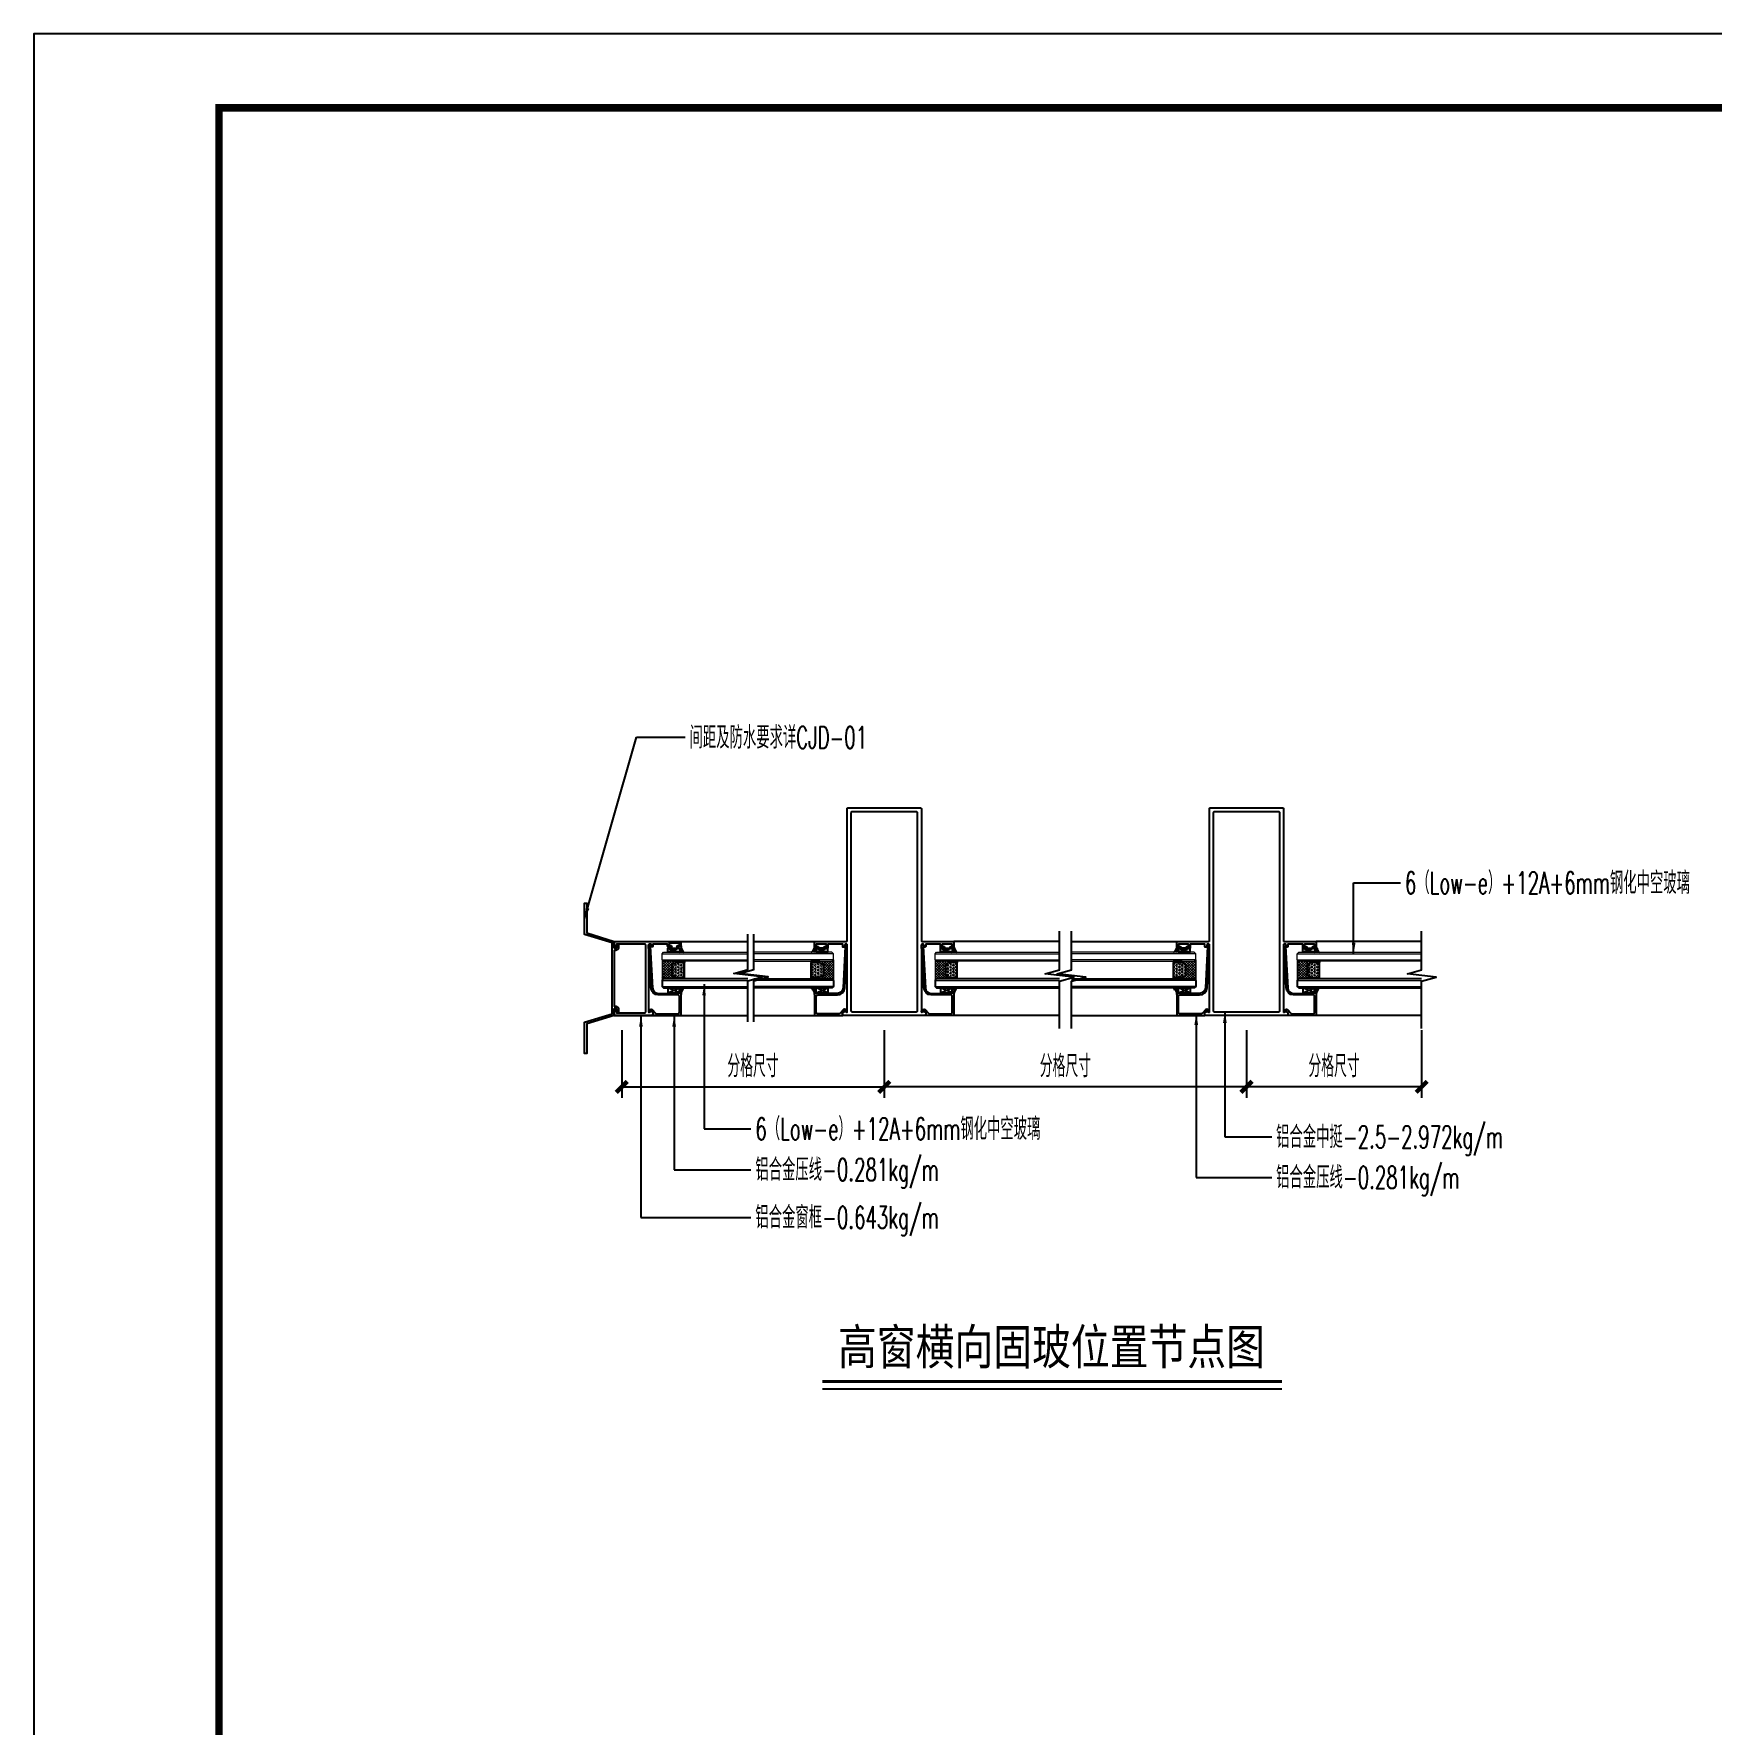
# Model space of a CAD drawing. Extents: x 6843040 to 15500510, y -6507076 to -4940511.
# Drawn here: x 7940525 to 7941657, y -6294146 to -6293005 of the extents above; entities that cross this region are included whole.
import ezdxf
from ezdxf.enums import TextEntityAlignment as Align

# ---------------------------------------------------------------- set-up
doc = ezdxf.new("R2010")
doc.units = 0
doc.header["$LTSCALE"] = 1000
doc.header["$MEASUREMENT"] = 0
doc.linetypes.add('LG', pattern=[4.1, 4, 0.1])
for name, color, linetype in [('BZ', 253, 'Continuous'), ('GC', 3, 'Continuous'), ('LT-dim 1', 3, 'Continuous'), ('LT-dim 5', 3, 'Continuous'), ('LT-截断线', 1, 'Continuous'), ('LT-文字标注', 7, 'Continuous'), ('PUB_TITLE', 4, 'Continuous'), ('WZ', 252, 'Continuous'), ('XC', 61, 'Continuous'), ('XINGCAI', 4, 'LG')]:
    doc.layers.add(name, color=color, linetype=linetype)
for name, color, linetype, lineweight in [('Gasket（胶类）', 5, 'Continuous', 9), ('Glass-V（玻璃投影线）', 183, 'Continuous', 9), ('Glass（玻璃截面线）', 200, 'Continuous', 20), ('Hatch（填充）', 8, 'Continuous', 5), ('KSD-Glass(玻璃)', 10, 'Continuous', 25), ('KSD-Hatch（填充）', 8, 'Continuous', 5)]:
    doc.layers.add(name, color=color, linetype=linetype, lineweight=lineweight)
doc.styles.add('LT-dim', font='romans.shx', dxfattribs={"width": 0.7, "bigfont": 'hztxt.shx'})
doc.styles.add('LT-文字标注', font='romans.shx', dxfattribs={"width": 0.8, "bigfont": 'gbhzfs.shx'})
doc.styles.get("Standard").update_dxf_attribs({"font": 'gbenor.shx', "bigfont": 'gbcbig.shx'})
doc.styles.add('工程字体', font='', dxfattribs={"width": 0.8})
doc.styles.get('工程字体').set_extended_font_data('SimSun')
doc.dimstyles.new('LT-dim 5', dxfattribs={"dimscale": 5, "dimtxt": 3, "dimasz": 1.5, "dimexe": 1.5, "dimexo": 2, "dimgap": 0.8, "dimtad": 1, "dimdec": 0, "dimrnd": 1, "dimdsep": 46, "dimtxsty": 'LT-dim', "dimblk": 'ARCHTICK', "dimblk1": 'ARCHTICK', "dimblk2": 'ARCHTICK', "dimsah": 1, "dimcen": 2, "dimclrd": 256, "dimclre": 256, "dimclrt": 7, "dimazin": 0, "dimtfac": 1, "dimtix": 1, "dimtmove": 2, "dimatfit": 0, "dimfxl": 1, "dimtvp": 1, "dimarcsym": 1})
doc.dimstyles.new('LT-引线 5', dxfattribs={"dimscale": 5, "dimtxt": 3, "dimasz": 1.5, "dimexe": 1.5, "dimexo": 2, "dimgap": 0.8, "dimtad": 1, "dimdec": 0, "dimrnd": 1, "dimdsep": 46, "dimtxsty": 'Standard', "dimblk": 'ARCHTICK', "dimblk1": 'ARCHTICK', "dimblk2": 'ARCHTICK', "dimsah": 1, "dimcen": 2, "dimclrd": 256, "dimclre": 256, "dimclrt": 7, "dimazin": 0, "dimtfac": 1, "dimtix": 1, "dimtmove": 2, "dimatfit": 0, "dimfxl": 1, "dimtvp": 1, "dimarcsym": 1})
pattern_1 = [(315, (8355199.871, -5051153.1198), (1.852177825, -0.5051394068), [2.38125, -0.47625, 0, -0.47625])]
pattern_2 = [(315, (-1793154.78164, 874143.7932), (-0.36828478187, -0.36828478187), []), (225, (-1793154.78164, 874143.7932), (-0.36828478187, 0.36828478187), [])]
pattern_3 = [(45, (-1793154.78164, -874110.7532), (-0.36828478187, 0.36828478187), []), (135, (-1793154.78164, -874110.7532), (-0.36828478187, -0.36828478187), [])]
pattern_4 = [(315, (8355444.3235, -5051153.1198), (1.852177825, -0.5051394068), [2.38125, -0.47625, 0, -0.47625])]
pattern_5 = [(315, (8355255.871, -5051153.1198), (1.852177825, -0.5051394068), [2.38125, -0.47625, 0, -0.47625])]
pattern_6 = [(315, (8355071.7164, -5051153.1198), (1.852177825, -0.5051394068), [2.38125, -0.47625, 0, -0.47625])]

# ---------------------------------------------------------------- blocks, each defined once
blk = doc.blocks.new('*U146')
at = {"layer": 'Hatch（填充）'}
h = blk.add_hatch(dxfattribs=at)
h.set_pattern_fill('ANSI37', color=256, scale=10, style=0)
h.paths.add_polyline_path([(-6.8, 20.4), (-9.3, 21.7), (-9.3, 22.5), (-1, 22.5), (0, 23.5), (0, 9.5), (-1, 10.5), (-9.3, 10.5), (-9.3, 11.4), (-6.8, 12.6)])
h = blk.add_hatch(dxfattribs=at)
h.set_pattern_fill('ANSI37', color=256, scale=4.166667, angle=180, style=0)
h.set_pattern_definition(pattern_2)
h.paths.add_polyline_path([(-15.2, 22.5), (-9.3, 22.5), (-9.3, 21.7), (-15.2, 21.7)])
h = blk.add_hatch(dxfattribs=at)
h.set_pattern_fill('HEX', color=256, scale=5, style=0)
h.paths.add_polyline_path([(-7.2, 20.2), (-7.2, 12.9), (-9.4, 11.8), (-14.7, 11.8), (-14.7, 21.3), (-9.4, 21.3)])
h = blk.add_hatch(dxfattribs=at)
h.set_pattern_fill('ANSI37', color=256, scale=4.166667, angle=180, style=0)
h.set_pattern_definition(pattern_3)
h.paths.add_polyline_path([(-15.2, 10.5), (-9.3, 10.5), (-9.3, 11.4), (-15.2, 11.4)])
at = {"layer": 'Gasket（胶类）'}
for points in [[(-6.8, 20.4), (-9.3, 21.7), (-9.3, 22.5), (-1, 22.5), (0, 23.5), (0, 9.5), (-1, 10.5), (-9.3, 10.5), (-9.3, 11.4), (-6.8, 12.6)], [(-15.2, 22.5), (-15.2, 21.7), (-9.3, 21.7), (-9.3, 22.5)], [(-6.8, 20.4), (-6.8, 12.6), (-9.3, 11.4), (-15.2, 11.4), (-15.2, 21.7), (-9.3, 21.7)], [(-7.2, 20.2), (-7.2, 12.9), (-9.4, 11.8), (-14.7, 11.8), (-14.7, 21.3), (-9.4, 21.3)], [(-15.2, 10.5), (-15.2, 11.4), (-9.3, 11.4), (-9.3, 10.5)]]:
    blk.add_lwpolyline(points, close=True, dxfattribs=at)
at = {"layer": 'Glass-V（玻璃投影线）'}
for p, q in [((0, 27.5), (-53.7, 27.5)), ((0, 23.5), (-53.7, 23.5))]:
    blk.add_line(p, q, dxfattribs=at)
at = {"layer": 'Glass（玻璃截面线）'}
blk.add_lwpolyline([(-53.7, 22.5), (-1, 22.5), (0, 23.5), (0, 27.5), (-1, 28.5), (-53.7, 28.5)], dxfattribs=at)
at = {"layer": 'KSD-Glass(玻璃)'}
blk.add_lwpolyline([(-53.7, 10.5), (-1, 10.5), (0, 9.5), (0, 5.5), (-1, 4.5), (-53.7, 4.5)], dxfattribs=at)
at = {"layer": 'KSD-Hatch（填充）'}
for p, q in [((0, 9.5), (-53.7, 9.5)), ((0, 5.5), (-53.7, 5.5))]:
    blk.add_line(p, q, dxfattribs=at)
blk = doc.blocks.new('_ArchTick')
at = {"color": 0, "linetype": 'ByBlock', "const_width": 0.4}
blk.add_lwpolyline([(-0.5, -0.5), (0.5, 0.5)], dxfattribs=at)
blk = doc.blocks.new('*D157')
at = {"layer": 'Defpoints', "color": 0, "transparency": 16777216}
for p in [(7940922.1, -6293667.2), (7941099.3, -6293667.2), (7941099.3, -6293715.4)]:
    blk.add_point(p, dxfattribs=at)
at = {"layer": 'LT-dim 5', "lineweight": -2, "transparency": 16777216}
for p, q in [((7940922.1, -6293677.2), (7940922.1, -6293722.9)), ((7941099.3, -6293677.2), (7941099.3, -6293722.9)), ((7940922.1, -6293715.4), (7941099.3, -6293715.4))]:
    blk.add_line(p, q, dxfattribs=at)
at = {"layer": 'LT-dim 5', "lineweight": -2, "transparency": 16777216, "xscale": 7.5, "yscale": 7.5, "zscale": 7.5, "rotation": 180}
blk.add_blockref('_ArchTick', (7940922.1, -6293715.4), dxfattribs=at)
at = {"layer": 'LT-dim 5', "lineweight": -2, "transparency": 16777216, "xscale": 7.5, "yscale": 7.5, "zscale": 7.5}
blk.add_blockref('_ArchTick', (7941099.3, -6293715.4), dxfattribs=at)
at = {"layer": 'LT-dim 5', "color": 40, "transparency": 16777216, "insert": (7941010.7, -6293701.4), "char_height": 15, "attachment_point": 5, "style": 'LT-文字标注'}
blk.add_mtext('分格尺寸', dxfattribs=at)
blk = doc.blocks.new('*D158')
at = {"layer": 'Defpoints', "color": 0, "transparency": 16777216}
for p in [(7941099.3, -6293667.2), (7941343.7, -6293667.2), (7941099.3, -6293715.4)]:
    blk.add_point(p, dxfattribs=at)
at = {"layer": 'LT-dim 5', "lineweight": -2, "transparency": 16777216}
for p, q in [((7941099.3, -6293677.2), (7941099.3, -6293722.9)), ((7941343.7, -6293677.2), (7941343.7, -6293722.9)), ((7941343.7, -6293715.4), (7941099.3, -6293715.4))]:
    blk.add_line(p, q, dxfattribs=at)
at = {"layer": 'LT-dim 5', "lineweight": -2, "transparency": 16777216, "xscale": 7.5, "yscale": 7.5, "zscale": 7.5, "rotation": 180}
blk.add_blockref('_ArchTick', (7941099.3, -6293715.4), dxfattribs=at)
at = {"layer": 'LT-dim 5', "lineweight": -2, "transparency": 16777216, "xscale": 7.5, "yscale": 7.5, "zscale": 7.5}
blk.add_blockref('_ArchTick', (7941343.7, -6293715.4), dxfattribs=at)
at = {"layer": 'LT-dim 5', "color": 40, "transparency": 16777216, "insert": (7941221.5, -6293701.4), "char_height": 15, "attachment_point": 5, "style": 'LT-文字标注'}
blk.add_mtext('分格尺寸', dxfattribs=at)
blk = doc.blocks.new('*D159')
at = {"layer": 'Defpoints', "color": 0, "transparency": 16777216}
for p in [(7941343.7, -6293667.2), (7941461.9, -6293667.2), (7941343.7, -6293715.4)]:
    blk.add_point(p, dxfattribs=at)
at = {"layer": 'LT-dim 5', "lineweight": -2, "transparency": 16777216}
for p, q in [((7941343.7, -6293677.2), (7941343.7, -6293722.9)), ((7941461.9, -6293677.2), (7941461.9, -6293722.9)), ((7941461.9, -6293715.4), (7941343.7, -6293715.4))]:
    blk.add_line(p, q, dxfattribs=at)
at = {"layer": 'LT-dim 5', "lineweight": -2, "transparency": 16777216, "xscale": 7.5, "yscale": 7.5, "zscale": 7.5, "rotation": 180}
blk.add_blockref('_ArchTick', (7941343.7, -6293715.4), dxfattribs=at)
at = {"layer": 'LT-dim 5', "lineweight": -2, "transparency": 16777216, "xscale": 7.5, "yscale": 7.5, "zscale": 7.5}
blk.add_blockref('_ArchTick', (7941461.9, -6293715.4), dxfattribs=at)
at = {"layer": 'LT-dim 5', "color": 40, "transparency": 16777216, "insert": (7941402.8, -6293701.4), "char_height": 15, "attachment_point": 5, "style": 'LT-文字标注'}
blk.add_mtext('分格尺寸', dxfattribs=at)
blk = doc.blocks.new('LT-BLK-20240913161146', base_point=(13004.9, -100126.8))
at = {"layer": 'XINGCAI'}
for points in [[(13031.2, -100124.1, -0.339454), (13032.2, -100124.3), (13032.9, -100125), (13032.9, -100126.8), (12976.9, -100126.8), (12976.9, -100125), (12977.7, -100124.3, -0.339454), (12978.7, -100124.1), (12979.5, -100124.6, 0.57735), (12979.9, -100124.4), (12979.9, -100079.1, 0.414214), (12979.6, -100078.8), (12979.4, -100078.8), (12978.4, -100078.8), (12977.9, -100080.5, -0.857195), (12976.9, -100080.3), (12976.9, -100078.8), (12966.9, -100078.8), (12966.9, -100081.3), (12964.7, -100081.3, -1), (12964.7, -100080.3), (12965.8, -100080.3), (12965.8, -100078.8), (12959, -100078.8), (12959, -100080.3), (12960.2, -100080.3, -1), (12960.2, -100081.3), (12957.9, -100081.3), (12957.9, -100076.8), (12979.4, -100076.8), (12979.6, -100076.8, 0.414214), (12979.9, -100076.5), (12979.9, -99987.1, -0.414214), (12980.2, -99986.8), (13029.6, -99986.8, -0.414214), (13029.9, -99987.1), (13029.9, -100076.5, 0.414214), (13030.2, -100076.8), (13030.4, -100076.8), (13051.9, -100076.8), (13051.9, -100081.3), (13049.7, -100081.3, -1), (13049.7, -100080.3), (13050.8, -100080.3), (13050.8, -100078.8), (13044, -100078.8), (13044, -100080.3), (13045.2, -100080.3, -1), (13045.2, -100081.3), (13042.9, -100081.3), (13042.9, -100078.8), (13032.9, -100078.8), (13032.9, -100080.3, -0.857195), (13032, -100080.5), (13031.4, -100078.8), (13030.4, -100078.8), (13030.2, -100078.8, 0.414214), (13029.9, -100079.1), (13029.9, -100124.4, 0.57735), (13030.4, -100124.6)], [(12982.4, -99990.1), (12982.4, -100123.5, 0.414214), (12983.2, -100124.3), (13026.6, -100124.3, 0.414214), (13027.4, -100123.5), (13027.4, -99990.1, 0.414214), (13026.6, -99989.3), (12983.2, -99989.3, 0.414214)]]:
    blk.add_lwpolyline(points, format="xyb", close=True, dxfattribs=at)
blk = doc.blocks.new('*U145')
at = {"layer": 'Hatch（填充）'}
h = blk.add_hatch(dxfattribs=at)
h.set_pattern_fill('ANSI37', color=256, scale=10, style=0)
h.paths.add_polyline_path([(-6.8, 20.4), (-9.3, 21.7), (-9.3, 22.5), (-1, 22.5), (0, 23.5), (0, 9.5), (-1, 10.5), (-9.3, 10.5), (-9.3, 11.4), (-6.8, 12.6)])
h = blk.add_hatch(dxfattribs=at)
h.set_pattern_fill('ANSI37', color=256, scale=4.166667, angle=180, style=0)
h.set_pattern_definition(pattern_2)
h.paths.add_polyline_path([(-15.2, 22.5), (-9.3, 22.5), (-9.3, 21.7), (-15.2, 21.7)])
h = blk.add_hatch(dxfattribs=at)
h.set_pattern_fill('HEX', color=256, scale=5, style=0)
h.paths.add_polyline_path([(-7.2, 20.2), (-7.2, 12.9), (-9.4, 11.8), (-14.7, 11.8), (-14.7, 21.3), (-9.4, 21.3)])
h = blk.add_hatch(dxfattribs=at)
h.set_pattern_fill('ANSI37', color=256, scale=4.166667, angle=180, style=0)
h.set_pattern_definition(pattern_3)
h.paths.add_polyline_path([(-15.2, 10.5), (-9.3, 10.5), (-9.3, 11.4), (-15.2, 11.4)])
at = {"layer": 'Gasket（胶类）'}
for points in [[(-6.8, 20.4), (-9.3, 21.7), (-9.3, 22.5), (-1, 22.5), (0, 23.5), (0, 9.5), (-1, 10.5), (-9.3, 10.5), (-9.3, 11.4), (-6.8, 12.6)], [(-15.2, 22.5), (-15.2, 21.7), (-9.3, 21.7), (-9.3, 22.5)], [(-6.8, 20.4), (-6.8, 12.6), (-9.3, 11.4), (-15.2, 11.4), (-15.2, 21.7), (-9.3, 21.7)], [(-7.2, 20.2), (-7.2, 12.9), (-9.4, 11.8), (-14.7, 11.8), (-14.7, 21.3), (-9.4, 21.3)], [(-15.2, 10.5), (-15.2, 11.4), (-9.3, 11.4), (-9.3, 10.5)]]:
    blk.add_lwpolyline(points, close=True, dxfattribs=at)
at = {"layer": 'Glass-V（玻璃投影线）'}
for p, q in [((0, 27.5), (-83.9, 27.5)), ((0, 23.5), (-83.9, 23.5))]:
    blk.add_line(p, q, dxfattribs=at)
at = {"layer": 'Glass（玻璃截面线）'}
blk.add_lwpolyline([(-83.9, 22.5), (-1, 22.5), (0, 23.5), (0, 27.5), (-1, 28.5), (-83.9, 28.5)], dxfattribs=at)
at = {"layer": 'KSD-Glass(玻璃)'}
blk.add_lwpolyline([(-83.9, 10.5), (-1, 10.5), (0, 9.5), (0, 5.5), (-1, 4.5), (-83.9, 4.5)], dxfattribs=at)
at = {"layer": 'KSD-Hatch（填充）'}
for p, q in [((0, 9.5), (-83.9, 9.5)), ((0, 5.5), (-83.9, 5.5))]:
    blk.add_line(p, q, dxfattribs=at)
blk = doc.blocks.new('*U147')
at = {"layer": 'Hatch（填充）'}
h = blk.add_hatch(dxfattribs=at)
h.set_pattern_fill('ANSI37', color=256, scale=10, style=0)
h.paths.add_polyline_path([(-6.8, 20.4), (-9.3, 21.7), (-9.3, 22.5), (-1, 22.5), (0, 23.5), (0, 9.5), (-1, 10.5), (-9.3, 10.5), (-9.3, 11.4), (-6.8, 12.6)])
h = blk.add_hatch(dxfattribs=at)
h.set_pattern_fill('ANSI37', color=256, scale=4.166667, angle=180, style=0)
h.set_pattern_definition(pattern_2)
h.paths.add_polyline_path([(-15.2, 22.5), (-9.3, 22.5), (-9.3, 21.7), (-15.2, 21.7)])
h = blk.add_hatch(dxfattribs=at)
h.set_pattern_fill('HEX', color=256, scale=5, style=0)
h.paths.add_polyline_path([(-7.2, 20.2), (-7.2, 12.9), (-9.4, 11.8), (-14.7, 11.8), (-14.7, 21.3), (-9.4, 21.3)])
h = blk.add_hatch(dxfattribs=at)
h.set_pattern_fill('ANSI37', color=256, scale=4.166667, angle=180, style=0)
h.set_pattern_definition(pattern_3)
h.paths.add_polyline_path([(-15.2, 10.5), (-9.3, 10.5), (-9.3, 11.4), (-15.2, 11.4)])
at = {"layer": 'Gasket（胶类）'}
for points in [[(-6.8, 20.4), (-9.3, 21.7), (-9.3, 22.5), (-1, 22.5), (0, 23.5), (0, 9.5), (-1, 10.5), (-9.3, 10.5), (-9.3, 11.4), (-6.8, 12.6)], [(-15.2, 22.5), (-15.2, 21.7), (-9.3, 21.7), (-9.3, 22.5)], [(-6.8, 20.4), (-6.8, 12.6), (-9.3, 11.4), (-15.2, 11.4), (-15.2, 21.7), (-9.3, 21.7)], [(-7.2, 20.2), (-7.2, 12.9), (-9.4, 11.8), (-14.7, 11.8), (-14.7, 21.3), (-9.4, 21.3)], [(-15.2, 10.5), (-15.2, 11.4), (-9.3, 11.4), (-9.3, 10.5)]]:
    blk.add_lwpolyline(points, close=True, dxfattribs=at)
at = {"layer": 'Glass-V（玻璃投影线）'}
for p, q in [((0, 27.5), (-57.9, 27.5)), ((0, 23.5), (-57.9, 23.5))]:
    blk.add_line(p, q, dxfattribs=at)
at = {"layer": 'Glass（玻璃截面线）'}
blk.add_lwpolyline([(-57.9, 22.5), (-1, 22.5), (0, 23.5), (0, 27.5), (-1, 28.5), (-57.9, 28.5)], dxfattribs=at)
at = {"layer": 'KSD-Glass(玻璃)'}
blk.add_lwpolyline([(-57.9, 10.5), (-1, 10.5), (0, 9.5), (0, 5.5), (-1, 4.5), (-57.9, 4.5)], dxfattribs=at)
at = {"layer": 'KSD-Hatch（填充）'}
for p, q in [((0, 9.5), (-57.9, 9.5)), ((0, 5.5), (-57.9, 5.5))]:
    blk.add_line(p, q, dxfattribs=at)

msp = doc.modelspace()

# ---------------------------------------------------------------- hatches: boundary and pattern name
at = {"layer": 'LT-dim 1'}
h = msp.add_hatch(dxfattribs=at)
h.set_pattern_fill('ANSI36', color=256, scale=0.3, angle=-90)
h.set_pattern_definition(pattern_6)
edge = h.paths.add_edge_path()
edge.add_arc((7940967.3, -6293620.4), 5.15, 181.0769, 235.2851, ccw=False)
edge.add_line((7940962.1, -6293620.5), (7940962.1, -6293621.7))
edge.add_line((7940962.1, -6293621.7), (7940961, -6293621.7))
edge.add_line((7940961, -6293621.7), (7940961, -6293624.6))
edge.add_line((7940961, -6293624.6), (7940964.4, -6293624.6))
h = msp.add_hatch(dxfattribs=at)
h.set_pattern_fill('ANSI36', color=256, scale=0.3, angle=-90)
h.set_pattern_definition(pattern_1)
edge = h.paths.add_edge_path()
edge.add_arc((7941047.1, -6293620.4), 5.15, 304.7149, 358.9231)
edge.add_line((7941052.3, -6293620.5), (7941052.3, -6293621.7))
edge.add_line((7941052.3, -6293621.7), (7941053.4, -6293621.7))
edge.add_line((7941053.4, -6293621.7), (7941053.4, -6293624.6))
edge.add_line((7941053.4, -6293624.6), (7941050.1, -6293624.6))
h = msp.add_hatch(dxfattribs=at)
h.set_pattern_fill('ANSI36', color=256, scale=0.3, angle=-90)
h.set_pattern_definition(pattern_5)
edge = h.paths.add_edge_path()
edge.add_arc((7941151.4, -6293620.4), 5.15, 181.0769, 235.2851, ccw=False)
edge.add_line((7941146.3, -6293620.5), (7941146.3, -6293621.7))
edge.add_line((7941146.3, -6293621.7), (7941145.2, -6293621.7))
edge.add_line((7941145.2, -6293621.7), (7941145.2, -6293624.6))
edge.add_line((7941145.2, -6293624.6), (7941148.5, -6293624.6))
h = msp.add_hatch(dxfattribs=at)
h.set_pattern_fill('ANSI36', color=256, scale=0.3, angle=-90)
h.set_pattern_definition(pattern_4)
edge = h.paths.add_edge_path()
edge.add_arc((7941291.6, -6293620.4), 5.15, 304.7149, 358.9231)
edge.add_line((7941296.7, -6293620.5), (7941296.7, -6293621.7))
edge.add_line((7941296.7, -6293621.7), (7941297.9, -6293621.7))
edge.add_line((7941297.9, -6293621.7), (7941297.9, -6293624.6))
edge.add_line((7941297.9, -6293624.6), (7941294.5, -6293624.6))
h = msp.add_hatch(dxfattribs=at)
h.set_pattern_fill('ANSI36', color=256, scale=0.3, angle=-90)
h.set_pattern_definition(pattern_4)
edge = h.paths.add_edge_path()
edge.add_arc((7941395.9, -6293620.4), 5.15, 181.0769, 235.2851, ccw=False)
edge.add_line((7941390.7, -6293620.5), (7941390.7, -6293621.7))
edge.add_line((7941390.7, -6293621.7), (7941389.6, -6293621.7))
edge.add_line((7941389.6, -6293621.7), (7941389.6, -6293624.6))
edge.add_line((7941389.6, -6293624.6), (7941393, -6293624.6))
h = msp.add_hatch(dxfattribs=at)
h.set_pattern_fill('ANSI36', color=256, scale=0.3, angle=-90)
h.set_pattern_definition(pattern_6)
edge = h.paths.add_edge_path()
edge.add_arc((7940967.3, -6293652.9), 5.15, 484.7149, 538.9231)
edge.add_line((7940962.1, -6293652.8), (7940962.1, -6293652))
edge.add_line((7940962.1, -6293652), (7940961, -6293652))
edge.add_line((7940961, -6293652), (7940961, -6293648.6))
edge.add_line((7940961, -6293648.6), (7940964.4, -6293648.6))
h = msp.add_hatch(dxfattribs=at)
h.set_pattern_fill('ANSI36', color=256, scale=0.3, angle=-90)
h.set_pattern_definition(pattern_1)
edge = h.paths.add_edge_path()
edge.add_arc((7941047.1, -6293652.9), 5.15, 1.0769, 55.2851, ccw=False)
edge.add_line((7941052.3, -6293652.8), (7941052.3, -6293652))
edge.add_line((7941052.3, -6293652), (7941053.4, -6293652))
edge.add_line((7941053.4, -6293652), (7941053.4, -6293648.6))
edge.add_line((7941053.4, -6293648.6), (7941050.1, -6293648.6))
h = msp.add_hatch(dxfattribs=at)
h.set_pattern_fill('ANSI36', color=256, scale=0.3, angle=-90)
h.set_pattern_definition(pattern_5)
edge = h.paths.add_edge_path()
edge.add_arc((7941151.4, -6293652.9), 5.15, 484.7149, 538.9231)
edge.add_line((7941146.3, -6293652.8), (7941146.3, -6293652))
edge.add_line((7941146.3, -6293652), (7941145.2, -6293652))
edge.add_line((7941145.2, -6293652), (7941145.2, -6293648.6))
edge.add_line((7941145.2, -6293648.6), (7941148.5, -6293648.6))
h = msp.add_hatch(dxfattribs=at)
h.set_pattern_fill('ANSI36', color=256, scale=0.3, angle=-90)
h.set_pattern_definition(pattern_4)
edge = h.paths.add_edge_path()
edge.add_arc((7941291.6, -6293652.9), 5.15, 1.0769, 55.2851, ccw=False)
edge.add_line((7941296.7, -6293652.8), (7941296.7, -6293652))
edge.add_line((7941296.7, -6293652), (7941297.9, -6293652))
edge.add_line((7941297.9, -6293652), (7941297.9, -6293648.6))
edge.add_line((7941297.9, -6293648.6), (7941294.5, -6293648.6))
h = msp.add_hatch(dxfattribs=at)
h.set_pattern_fill('ANSI36', color=256, scale=0.3, angle=-90)
h.set_pattern_definition(pattern_4)
edge = h.paths.add_edge_path()
edge.add_arc((7941395.9, -6293652.9), 5.15, 484.7149, 538.9231)
edge.add_line((7941390.7, -6293652.8), (7941390.7, -6293652))
edge.add_line((7941390.7, -6293652), (7941389.6, -6293652))
edge.add_line((7941389.6, -6293652), (7941389.6, -6293648.6))
edge.add_line((7941389.6, -6293648.6), (7941393, -6293648.6))

# ---------------------------------------------------------------- linework, layer by layer
at = {"layer": 'GC'}
msp.add_lwpolyline([(7940917.1, -6293652.2), (7940917.1, -6293661, -0.512569), (7940920, -6293663.1), (7940920, -6293664.8), (7940918.5, -6293664.8), (7940918.5, -6293663.1, 1), (7940917.1, -6293663.1), (7940917.1, -6293667.2), (7940898.6, -6293672.9), (7940898.6, -6293692.9), (7940897.1, -6293692.9), (7940897.1, -6293671.7), (7940915.6, -6293666.1), (7940915.6, -6293618.3), (7940897.1, -6293612.6), (7940897.1, -6293591.5), (7940898.6, -6293591.5), (7940898.6, -6293611.5), (7940917.1, -6293617.2), (7940917.1, -6293621.2, 1), (7940918.5, -6293621.2), (7940918.5, -6293619.6), (7940920, -6293619.6), (7940920, -6293621.2, -0.512569), (7940917.1, -6293623.3), (7940917.1, -6293652.2)], format="xyb", dxfattribs=at)
at = {"layer": 'LT-dim 1'}
for p, q in [((7940953.1, -6293621.7), (7940961, -6293624.6)), ((7940961, -6293621.7), (7940953.2, -6293624.6)), ((7941053.4, -6293621.7), (7941061.3, -6293624.6)), ((7941061.3, -6293621.7), (7941053.4, -6293624.6)), ((7941145.2, -6293621.7), (7941137.3, -6293624.6)), ((7941137.3, -6293621.7), (7941145.2, -6293624.6)), ((7941297.9, -6293621.7), (7941305.7, -6293624.6)), ((7941305.7, -6293621.7), (7941297.9, -6293624.6)), ((7941381.7, -6293621.7), (7941389.6, -6293624.6)), ((7941389.6, -6293621.7), (7941381.8, -6293624.6)), ((7940961, -6293652), (7940953.2, -6293648.6)), ((7940953.2, -6293652), (7940961, -6293648.6)), ((7941053.4, -6293652), (7941061.3, -6293648.6)), ((7941061.3, -6293652), (7941053.4, -6293648.6)), ((7941145.2, -6293652), (7941137.3, -6293648.6)), ((7941137.3, -6293652), (7941145.2, -6293648.6)), ((7941297.9, -6293652), (7941305.7, -6293648.6)), ((7941305.7, -6293652), (7941297.9, -6293648.6)), ((7941389.6, -6293652), (7941381.8, -6293648.6)), ((7941381.8, -6293652), (7941389.6, -6293648.6))]:
    msp.add_line(p, q, dxfattribs=at)
for points in [[(7940961, -6293621.7), (7940961, -6293624.6), (7940953.2, -6293624.6), (7940953.2, -6293621.7)], [(7941053.4, -6293621.7), (7941053.4, -6293624.6), (7941061.3, -6293624.6), (7941061.3, -6293621.7)], [(7941145.2, -6293621.7), (7941145.2, -6293624.6), (7941137.3, -6293624.6), (7941137.3, -6293621.7)], [(7941297.9, -6293621.7), (7941297.9, -6293624.6), (7941305.7, -6293624.6), (7941305.7, -6293621.7)], [(7941389.6, -6293621.7), (7941389.6, -6293624.6), (7941381.8, -6293624.6), (7941381.8, -6293621.7)], [(7940961, -6293652), (7940961, -6293648.6), (7940953.2, -6293648.6), (7940953.2, -6293652)], [(7941053.4, -6293652), (7941053.4, -6293648.6), (7941061.3, -6293648.6), (7941061.3, -6293652)], [(7941145.2, -6293652), (7941145.2, -6293648.6), (7941137.3, -6293648.6), (7941137.3, -6293652)], [(7941297.9, -6293652), (7941297.9, -6293648.6), (7941305.7, -6293648.6), (7941305.7, -6293652)], [(7941389.6, -6293652), (7941389.6, -6293648.6), (7941381.8, -6293648.6), (7941381.8, -6293652)]]:
    msp.add_lwpolyline(points, close=True, dxfattribs=at)
for centre, start, end in [((7940967.3, -6293620.4), 178.9231, 235.2851), ((7941047.1, -6293620.4), 304.7149, 1.0769), ((7941151.4, -6293620.4), 178.9231, 235.2851), ((7941291.6, -6293620.4), 304.7149, 1.0769), ((7941395.9, -6293620.4), 178.9231, 235.2851), ((7940967.3, -6293652.9), 124.7149, 181.0769), ((7941047.1, -6293652.9), 358.9231, 55.2851), ((7941151.4, -6293652.9), 124.7149, 181.0769), ((7941291.6, -6293652.9), 358.9231, 55.2851), ((7941395.9, -6293652.9), 124.7149, 181.0769)]:
    msp.add_arc(centre, 5.15, start, end, dxfattribs=at)
at = {"layer": 'LT-截断线', "color": 3}
for points in [[(7941007.3, -6293671.6), (7941007.3, -6293643.8), (7941017, -6293641.2), (7940997.7, -6293638.9), (7941007.3, -6293636.3), (7941007.3, -6293612.3)], [(7941011.3, -6293671.6), (7941011.3, -6293643.8), (7941020.9, -6293641.2), (7941001.6, -6293638.9), (7941011.3, -6293636.3), (7941011.3, -6293612.3)], [(7941217.5, -6293676), (7941217.5, -6293644), (7941227.1, -6293641.4), (7941207.8, -6293639.1), (7941217.5, -6293636.5), (7941217.5, -6293610.3)], [(7941225.6, -6293676), (7941225.6, -6293644), (7941235.2, -6293641.4), (7941215.9, -6293639.1), (7941225.6, -6293636.5), (7941225.6, -6293610.3)], [(7941461.9, -6293676), (7941461.9, -6293644), (7941471.6, -6293641.4), (7941452.3, -6293639.1), (7941461.9, -6293636.5), (7941461.9, -6293610.3)]]:
    msp.add_lwpolyline(points, dxfattribs=at)
at = {"layer": 'PUB_TITLE'}
msp.add_lwpolyline([(7940525.4, -6295104.7), (7943495.4, -6295104.7), (7943495.4, -6293004.7), (7940525.4, -6293004.7)], close=True, dxfattribs=at)
at = {"layer": 'PUB_TITLE', "const_width": 5}
msp.add_lwpolyline([(7940650.4, -6295054.7), (7943445.4, -6295054.7), (7943445.4, -6293054.7), (7940650.4, -6293054.7)], close=True, dxfattribs=at)
at = {"layer": 'WZ'}
msp.add_line((7941057.6, -6293919.3), (7941367.6, -6293919.3), dxfattribs=at)
at = {"layer": 'WZ', "color": 5, "const_width": 1.92}
msp.add_lwpolyline([(7941057.6, -6293914.3), (7941367.6, -6293914.3)], dxfattribs=at)
at = {"layer": 'XINGCAI'}
for p, q in [((7940917.1, -6293617.2), (7941007.3, -6293617.2)), ((7941011.3, -6293617.2), (7941052.3, -6293617.2)), ((7941217.5, -6293617.2), (7941146.3, -6293617.2)), ((7941225.6, -6293617.2), (7941296.7, -6293617.2)), ((7941461.9, -6293617.2), (7941390.7, -6293617.2)), ((7940917.1, -6293667.2), (7941007.3, -6293667.2)), ((7941011.3, -6293667.2), (7941071.3, -6293667.2)), ((7941217.5, -6293667.2), (7941127.3, -6293667.2)), ((7941225.6, -6293667.2), (7941315.7, -6293667.2)), ((7941461.9, -6293667.2), (7941371.7, -6293667.2))]:
    msp.add_line(p, q, dxfattribs=at)
for points in [[(7940941.5, -6293664.5, -0.339454), (7940942.5, -6293664.6), (7940943.1, -6293665.3), (7940943.1, -6293667.2), (7940917.1, -6293667.2), (7940917.1, -6293663.1, -1), (7940918.5, -6293663.1), (7940918.5, -6293665.4), (7940937.8, -6293665.4, 0.414214), (7940938.3, -6293664.9), (7940938.3, -6293619.5, 0.414214), (7940937.8, -6293619), (7940918.5, -6293619), (7940918.5, -6293621.2, -1), (7940917.1, -6293621.2), (7940917.1, -6293617.2), (7940961.6, -6293617.2, -0.414214), (7940962.1, -6293617.7), (7940962.1, -6293620.5, -0.414214), (7940961.6, -6293621), (7940959.9, -6293621, -1), (7940959.9, -6293620), (7940961, -6293620), (7940961, -6293618.4), (7940954.2, -6293618.4), (7940954.2, -6293620), (7940955.4, -6293620, -1), (7940955.4, -6293621), (7940953.6, -6293621, -0.414214), (7940953.1, -6293620.5), (7940953.1, -6293619), (7940943.1, -6293619), (7940943.1, -6293620.4, -1), (7940941.9, -6293620.4), (7940941.9, -6293619.2), (7940940.6, -6293619.2, 0.414214), (7940940.1, -6293619.7), (7940940.1, -6293664.7, 0.57735), (7940940.6, -6293665)], [(7940943.5, -6293665.5), (7940941.9, -6293664), (7940940.7, -6293664.8, -0.606815), (7940940.4, -6293664.7), (7940940.4, -6293664, -0.244698), (7940940.5, -6293663.7), (7940941.4, -6293663.1, -0.36397), (7940942.6, -6293663.2), (7940945.2, -6293665.8, 0.198912), (7940945.9, -6293666.1), (7940947.1, -6293666.1), (7940960, -6293666.1, 0.414214), (7940961, -6293665.1), (7940961, -6293654.2, 0.414214), (7940960.2, -6293653.4), (7940946.8, -6293653.4, -0.39896), (7940941.8, -6293648.6), (7940940.3, -6293620.1, -1.770771), (7940941.4, -6293620.7), (7940942.9, -6293648.6, 0.39896), (7940946.8, -6293652.3), (7940953.9, -6293652.3), (7940953.9, -6293652), (7940954.9, -6293652.3), (7940954.9, -6293652), (7940955.9, -6293652.3), (7940955.9, -6293652), (7940956.9, -6293652.3), (7940956.9, -6293652), (7940957.9, -6293652.3), (7940957.9, -6293652), (7940958.9, -6293652.3), (7940958.9, -6293652), (7940959.9, -6293652.3), (7940959.9, -6293652), (7940960.9, -6293652.3), (7940960.9, -6293652), (7940962.1, -6293652), (7940962.1, -6293666.7, -0.414214), (7940961.6, -6293667.2), (7940943.5, -6293667.2, -0.493145), (7940943.2, -6293666.8)], [(7941070.9, -6293665.5), (7941072.5, -6293664), (7941073.8, -6293664.8, 0.606815), (7941074, -6293664.7), (7941074, -6293664, 0.244698), (7941073.9, -6293663.7), (7941073.1, -6293663.1, 0.36397), (7941071.8, -6293663.2), (7941069.3, -6293665.8, -0.198912), (7941068.6, -6293666.1), (7941067.3, -6293666.1), (7941054.4, -6293666.1, -0.414214), (7941053.4, -6293665.1), (7941053.4, -6293654.2, -0.414214), (7941054.2, -6293653.4), (7941067.7, -6293653.4, 0.39896), (7941072.6, -6293648.6), (7941074.1, -6293620.1, 1.770771), (7941073, -6293620.7), (7941071.5, -6293648.6, -0.39896), (7941067.7, -6293652.3), (7941060.5, -6293652.3), (7941060.5, -6293652), (7941059.5, -6293652.3), (7941059.5, -6293652), (7941058.5, -6293652.3), (7941058.5, -6293652), (7941057.5, -6293652.3), (7941057.5, -6293652), (7941056.5, -6293652.3), (7941056.5, -6293652), (7941055.5, -6293652.3), (7941055.5, -6293652), (7941054.5, -6293652.3), (7941054.5, -6293652), (7941053.5, -6293652.3), (7941053.5, -6293652), (7941052.3, -6293652), (7941052.3, -6293666.7, 0.414214), (7941052.8, -6293667.2), (7941070.9, -6293667.2, 0.493145), (7941071.2, -6293666.8)], [(7941127.7, -6293665.5), (7941126.1, -6293664), (7941124.8, -6293664.8, -0.606815), (7941124.5, -6293664.7), (7941124.5, -6293664, -0.244698), (7941124.7, -6293663.7), (7941125.5, -6293663.1, -0.36397), (7941126.8, -6293663.2), (7941129.3, -6293665.8, 0.198912), (7941130, -6293666.1), (7941131.3, -6293666.1), (7941144.2, -6293666.1, 0.414214), (7941145.2, -6293665.1), (7941145.2, -6293654.2, 0.414214), (7941144.4, -6293653.4), (7941130.9, -6293653.4, -0.39896), (7941125.9, -6293648.6), (7941124.4, -6293620.1, -1.770771), (7941125.6, -6293620.7), (7941127, -6293648.6, 0.39896), (7941130.9, -6293652.3), (7941138.1, -6293652.3), (7941138.1, -6293652), (7941139.1, -6293652.3), (7941139.1, -6293652), (7941140.1, -6293652.3), (7941140.1, -6293652), (7941141.1, -6293652.3), (7941141.1, -6293652), (7941142.1, -6293652.3), (7941142.1, -6293652), (7941143.1, -6293652.3), (7941143.1, -6293652), (7941144.1, -6293652.3), (7941144.1, -6293652), (7941145.1, -6293652.3), (7941145.1, -6293652), (7941146.3, -6293652), (7941146.3, -6293666.7, -0.414214), (7941145.8, -6293667.2), (7941127.6, -6293667.2, -0.493145), (7941127.4, -6293666.8)], [(7941315.4, -6293665.5), (7941316.9, -6293664), (7941318.2, -6293664.8, 0.606815), (7941318.5, -6293664.7), (7941318.5, -6293664, 0.244698), (7941318.4, -6293663.7), (7941317.5, -6293663.1, 0.36397), (7941316.2, -6293663.2), (7941313.7, -6293665.8, -0.198912), (7941313, -6293666.1), (7941311.8, -6293666.1), (7941298.8, -6293666.1, -0.414214), (7941297.8, -6293665.1), (7941297.8, -6293654.2, -0.414214), (7941298.6, -6293653.4), (7941312.1, -6293653.4, 0.39896), (7941317.1, -6293648.6), (7941318.6, -6293620.1, 1.770771), (7941317.5, -6293620.7), (7941316, -6293648.6, -0.39896), (7941312.1, -6293652.3), (7941304.9, -6293652.3), (7941304.9, -6293652), (7941303.9, -6293652.3), (7941303.9, -6293652), (7941302.9, -6293652.3), (7941302.9, -6293652), (7941301.9, -6293652.3), (7941301.9, -6293652), (7941300.9, -6293652.3), (7941300.9, -6293652), (7941299.9, -6293652.3), (7941299.9, -6293652), (7941298.9, -6293652.3), (7941298.9, -6293652), (7941297.9, -6293652.3), (7941297.9, -6293652), (7941296.7, -6293652), (7941296.7, -6293666.7, 0.414214), (7941297.2, -6293667.2), (7941315.4, -6293667.2, 0.493145), (7941315.7, -6293666.8)], [(7941372.1, -6293665.5), (7941370.5, -6293664), (7941369.3, -6293664.8, -0.606815), (7941369, -6293664.7), (7941369, -6293664, -0.244698), (7941369.1, -6293663.7), (7941370, -6293663.1, -0.36397), (7941371.3, -6293663.2), (7941373.8, -6293665.8, 0.198912), (7941374.5, -6293666.1), (7941375.7, -6293666.1), (7941388.6, -6293666.1, 0.414214), (7941389.6, -6293665.1), (7941389.6, -6293654.2, 0.414214), (7941388.8, -6293653.4), (7941375.4, -6293653.4, -0.39896), (7941370.4, -6293648.6), (7941368.9, -6293620.1, -1.770771), (7941370, -6293620.7), (7941371.5, -6293648.6, 0.39896), (7941375.4, -6293652.3), (7941382.5, -6293652.3), (7941382.5, -6293652), (7941383.5, -6293652.3), (7941383.5, -6293652), (7941384.5, -6293652.3), (7941384.5, -6293652), (7941385.5, -6293652.3), (7941385.5, -6293652), (7941386.5, -6293652.3), (7941386.5, -6293652), (7941387.5, -6293652.3), (7941387.5, -6293652), (7941388.5, -6293652.3), (7941388.5, -6293652), (7941389.5, -6293652.3), (7941389.5, -6293652), (7941390.7, -6293652), (7941390.7, -6293666.7, -0.414214), (7941390.2, -6293667.2), (7941372.1, -6293667.2, -0.493145), (7941371.8, -6293666.8)]]:
    msp.add_lwpolyline(points, format="xyb", close=True, dxfattribs=at)

# ---------------------------------------------------------------- block references
at = {"layer": 'LT-dim 1'}
for p in [(7941099.3, -6293667.2), (7941343.7, -6293667.2)]:
    msp.add_blockref('LT-BLK-20240913161146', p, dxfattribs=at)
at = {"layer": 'XC', "xscale": -1}
for name, p in [('*U147', (7940949.4, -6293653.1)), ('*U145', (7941133.6, -6293653.1)), ('*U145', (7941378, -6293653.1))]:
    msp.add_blockref(name, p, dxfattribs=at)
at = {"layer": 'XC'}
for name, p in [('*U146', (7941065, -6293653.1)), ('*U145', (7941309.5, -6293653.1))]:
    msp.add_blockref(name, p, dxfattribs=at)

# ---------------------------------------------------------------- texts
at = {"layer": 'BZ', "style": '工程字体', "width": 0.8}
msp.add_text('高窗横向固玻位置节点图', height=24, dxfattribs=at).set_placement((7941212.1, -6293890.3), align=Align.MIDDLE)
at = {"layer": 'LT-文字标注', "style": 'LT-dim', "width": 0.6}
for s, p in [('间距及防水要求详CJD-01', (7940967.9, -6293479.6)), ('6（Low-e）+12A+6mm钢化中空玻璃', (7941450.6, -6293577.7)), ('6（Low-e）+12A+6mm钢化中空玻璃', (7941012.3, -6293743.7)), ('铝合金中挺-2.5-2.972kg/m', (7941363.7, -6293749.2)), ('铝合金压线-0.281kg/m', (7941012.3, -6293771.3)), ('铝合金压线-0.281kg/m', (7941363.7, -6293776.5)), ('铝合金窗框-0.643kg/m', (7941012.3, -6293803.5))]:
    msp.add_text(s, height=15, dxfattribs=at).set_placement(p, align=Align.MIDDLE_LEFT)

# ---------------------------------------------------------------- dimensions: what is measured, and where the dimension line sits
at = {"layer": 'LT-dim 5'}
for base, p1, p2, override, picture, middle in [((7941099.3, -6293715.4), (7940922.1, -6293667.2), (7941099.3, -6293667.2), {"dimtxsty": 'LT-文字标注', "dimclrt": 40}, '*D157', (7941010.7, -6293701.4)), ((7941099.3, -6293715.4), (7941343.7, -6293667.2), (7941099.3, -6293667.2), {"dimdec": 0, "dimlfac": 1, "dimtxsty": 'LT-文字标注', "dimclrt": 40, "dimtdec": 2}, '*D158', (7941221.5, -6293701.4)), ((7941343.7, -6293715.4), (7941461.9, -6293667.2), (7941343.7, -6293667.2), {"dimdec": 0, "dimlfac": 1, "dimtxsty": 'LT-文字标注', "dimclrt": 40, "dimtdec": 2}, '*D159', (7941402.8, -6293701.4))]:
    dim = msp.add_linear_dim(base=base, p1=p1, p2=p2, text='分格尺寸', dimstyle='LT-dim 5', override=override, dxfattribs=at)
    dim.commit()
    dim.dimension.update_dxf_attribs({"geometry": picture, "text_midpoint": middle})

# ---------------------------------------------------------------- leaders
at = {"layer": 'LT-文字标注'}
for points in [[(7940897.1, -6293602), (7940932.1, -6293479.3), (7940964.9, -6293479.3)], [(7941416, -6293625.6), (7941416, -6293577.7), (7941447.6, -6293577.7)], [(7940977.7, -6293646.2), (7940977.7, -6293743.7), (7941009.3, -6293743.7)], [(7940935.1, -6293667.2), (7940935.1, -6293803.5), (7941009.3, -6293803.5)], [(7940957.5, -6293667.2), (7940957.5, -6293771.3), (7941009.3, -6293771.3)], [(7941309.8, -6293666.1), (7941309.8, -6293776.5), (7941360.7, -6293776.5)], [(7941329.1, -6293664.7), (7941329.1, -6293749.2), (7941360.7, -6293749.2)]]:
    msp.add_leader(points, dimstyle='LT-引线 5', dxfattribs=at)

doc.saveas('drawing.dxf')
